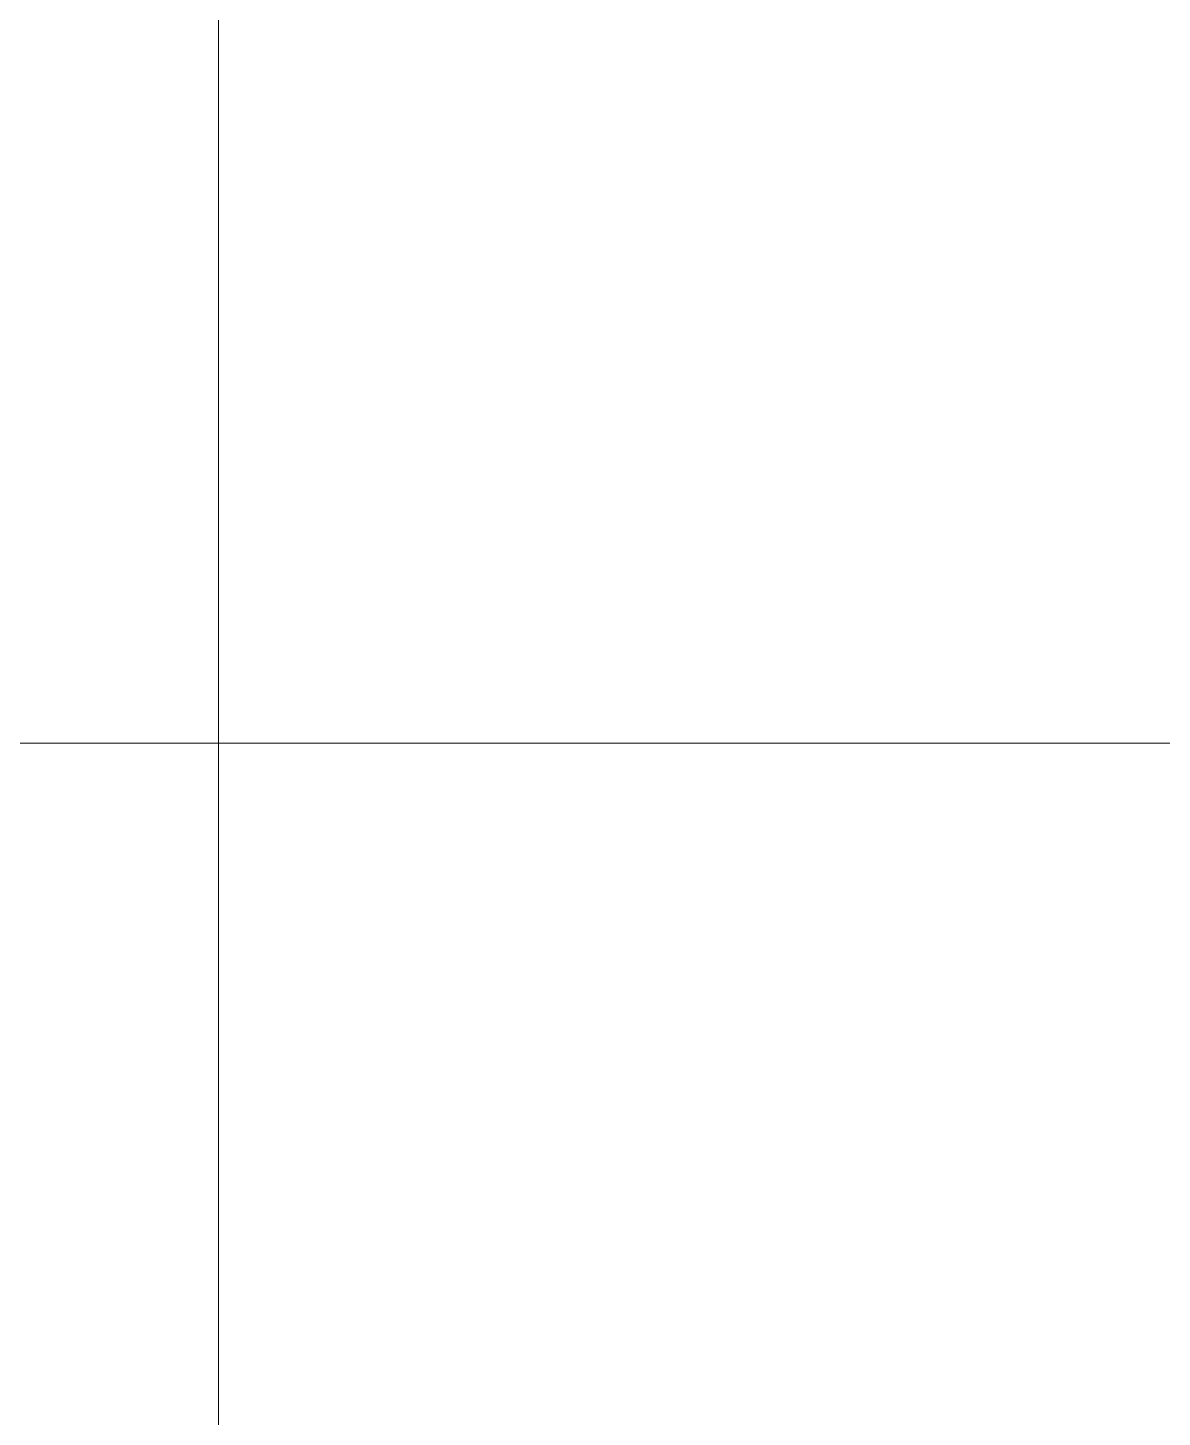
# Model space of a CAD drawing. Header units: millimetres. Extents: x -149347 to 251215, y -2929184 to -2541447.
# Drawn here: x -57670.3 to -57415.1, y -2756910.5 to -2756597.9 of the extents above; entities that cross this region are included whole.
import ezdxf

# ---------------------------------------------------------------- set-up
doc = ezdxf.new("R2010")
doc.units = ezdxf.units.MM

# ---------------------------------------------------------------- blocks, each defined once
blk = doc.blocks.new('mekteb')
at = {"linetype": 'Continuous', "lineweight": 15}
for p, q in [((124843.33, -1843866.48), (124843.33, -1849366.42)), ((120843.36, -1847366.44), (127343.3, -1847366.44))]:
    blk.add_line(p, q, dxfattribs=at)
at = {"lineweight": 30}
blk.add_open_spline([(125148.81, -1847549.4), (125116.18, -1847597.69), (125052.94, -1847691.28), (124993.65, -1847817.49), (124960.28, -1847910.06), (124954.68, -1847962.56), (124953.3, -1848000.25), (124977.11, -1848020.41), (125008.81, -1848017.7), (125067.25, -1847956.91), (125141.34, -1847870.55), (125228.33, -1847735.31), (125304.02, -1847625.84), (125354.28, -1847525.49), (125382.88, -1847444.03), (125386.38, -1847385.27), (125387.26, -1847332.36), (125345.43, -1847313.46), (125292.81, -1847334.7), (125238.25, -1847386.35), (125173, -1847461.44), (125114.56, -1847542.55), (125066.53, -1847619.59), (125041.11, -1847686.56), (125034.94, -1847743.01), (125034.47, -1847789.81), (125065.74, -1847815.65), (125116.72, -1847793.08), (125157.5, -1847740.49), (125205.15, -1847685.06), (125243.11, -1847657.17), (125245.48, -1847624.78), (125207.28, -1847662.87), (125196.41, -1847700.09), (125159.14, -1847764.92), (125151.77, -1847821.5), (125133.09, -1847861.47), (125132.18, -1847887.25), (125138.37, -1847912.58), (125168.74, -1847897.23), (125212.37, -1847852.52), (125269.12, -1847781.55), (125329.83, -1847717.73), (125357.59, -1847677.02), (125374.78, -1847654.52), (125376.85, -1847632.45), (125348.16, -1847639.9), (125333.55, -1847670.13), (125313.3, -1847708.51), (125291.56, -1847745.87), (125282.3, -1847778.17), (125273.76, -1847800.63), (125284.52, -1847817.16), (125301.63, -1847815.95), (125337.43, -1847783.03), (125370.35, -1847729.57), (125414.72, -1847669.98), (125426.02, -1847641.88), (125429.16, -1847614.89), (125400.38, -1847621.98), (125383.71, -1847645.06), (125359.55, -1847680.69), (125328.36, -1847725.18), (125322.29, -1847771.8), (125315.79, -1847806.83), (125335.75, -1847827.66), (125365.29, -1847814.75), (125405.28, -1847770.11), (125454.36, -1847707.62), (125507.62, -1847631.97), (125522.19, -1847576.19), (125555.84, -1847546.5), (125539.29, -1847516.54), (125539.92, -1847478.64), (125565, -1847445.23), (125592.98, -1847425.52), (125626.66, -1847429.08), (125624.96, -1847447.9), (125623.96, -1847458.99)], degree=3, knots=[0, 0, 0, 0, 33.496667, 64.919698, 80.424452, 89.37392, 95.929397, 100.545896, 105.730752, 112.297616, 147.527421, 173.280387, 204.144189, 224.178603, 238.003441, 252.993619, 259.397865, 265.521752, 275.538902, 290.195711, 308.745472, 332.757742, 347.709231, 361.010782, 373.395509, 380.831222, 386.565847, 393.223047, 409.506941, 425.353489, 434.979045, 436.458376, 440.071449, 453.398233, 468.091627, 479.037609, 486.776194, 492.376752, 494.84575, 498.981676, 506.238381, 535.206392, 548.175622, 557.385775, 563.397453, 564.636539, 568.64233, 575.163643, 584.17996, 593.624175, 599.744091, 603.890724, 606.564468, 609.515996, 612.358556, 634.215419, 646.458386, 651.296069, 654.872092, 658.450424, 664.200858, 672.003001, 683.522818, 694.594426, 699.200829, 702.973563, 708.548492, 714.81026, 738.365849, 753.906674, 767.505787, 771.414259, 777.005788, 784.132745, 792.718098, 799.796942, 803.511627, 808.83793, 808.83793, 808.83793, 808.83793], dxfattribs=at)

msp = doc.modelspace()

# ---------------------------------------------------------------- block references
at = {"lineweight": 15, "xscale": 0.9544229576021871, "yscale": 0.9544229576021871, "zscale": 0.9544229576021871}
msp.add_blockref('mekteb', (-176780.75159, -993589.85688), dxfattribs=at)

doc.saveas('drawing.dxf')
